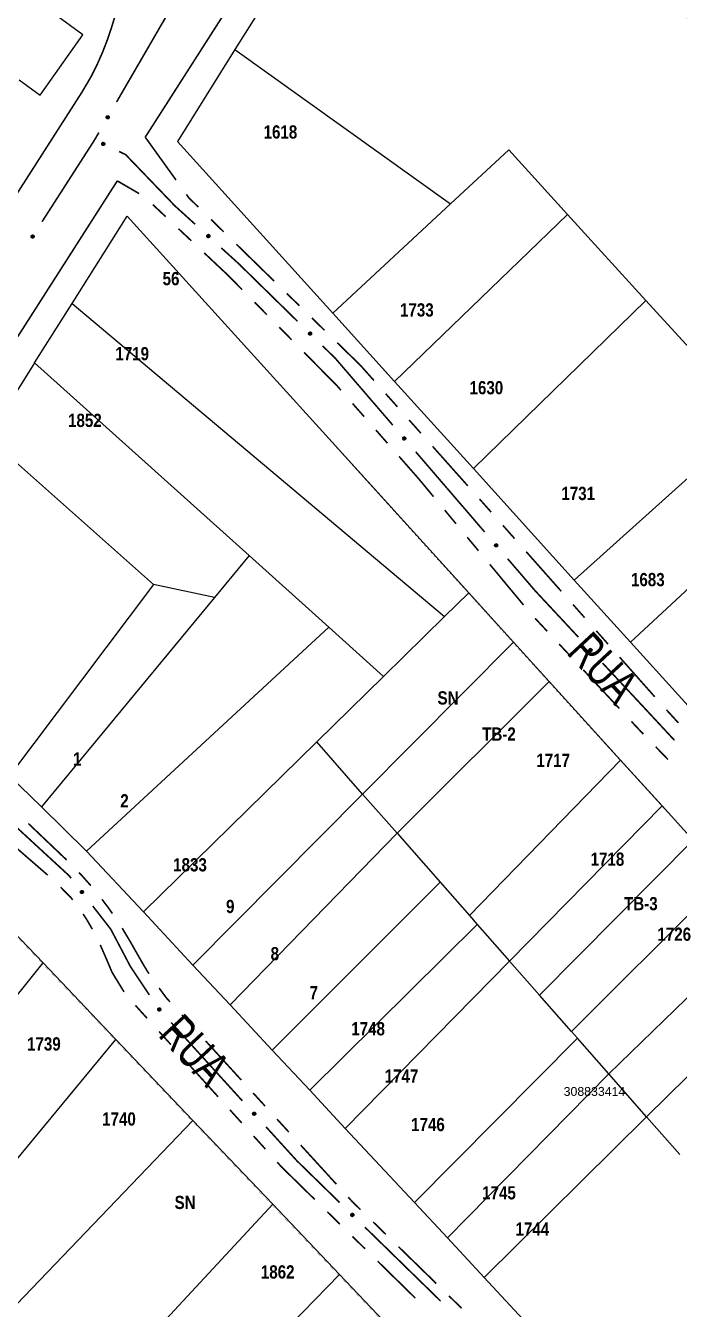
# Model space of a CAD drawing. Extents: x 201549 to 203722, y 4857623 to 4859778.
# Drawn here: x 202942.7 to 203016.9, y 4858592.6 to 4858738.3 of the extents above; entities that cross this region are included whole.
import ezdxf
from ezdxf.enums import TextEntityAlignment as Align

# ---------------------------------------------------------------- set-up
doc = ezdxf.new("R2010")
doc.units = 0
doc.header["$LTSCALE"] = 1.5
doc.header["$MEASUREMENT"] = 0
for name, color, linetype in [('CD-MALHA-LOTES', 40, 'CONTINUOUS'), ('CD_TXT_QUADRA', 1, 'CONTINUOUS'), ('RU-QUADRAS', 6, 'CONTINUOUS'), ('SV-EIXO-ROD-ESTR', 7, 'CONTINUOUS'), ('SV-EIXO-RUA-N-PAV', 6, 'CONTINUOUS'), ('SV-EST-MUNIC-PAV', 20, 'CONTINUOUS'), ('SV-RUA-NAO-PAV-S-GUIA-C-GUIA', 7, 'CONTINUOUS'), ('SV-TXT-RUA-N-PAV-S-GUIA-C-GUIA', 7, 'CONTINUOUS'), ('Th_NmrPort', 1, 'CONTINUOUS')]:
    doc.layers.add(name, color=color, linetype=linetype)
doc.styles.add('ARIAL', font='ARIAL.TTF')
doc.styles.add('MONOTXT', font='ARIAL.TTF', dxfattribs={"height": 0.2})
doc.styles.get("Standard").update_dxf_attribs({"font": 'swisscbo.ttf'})

msp = doc.modelspace()

# ---------------------------------------------------------------- linework, layer by layer
at = {"layer": 'CD-MALHA-LOTES', "linetype": 'Continuous'}
for p, q in [((202981.58, 4858759.8), (202966.46, 4858735.54)), ((202949.2, 4858737.21), (202944.61, 4858740.57)), ((202944.37, 4858730.36), (202949.2, 4858737.21)), ((202966.46, 4858735.54), (202959.95, 4858725.1)), ((202966.46, 4858735.54), (202990.92, 4858718.03)), ((202942, 4858732.1), (202944.37, 4858730.36)), ((202959.95, 4858725.1), (202977.56, 4858705.63)), ((202990.92, 4858718.03), (202997.54, 4858724.18)), ((202997.54, 4858724.18), (203004.22, 4858716.84)), ((202977.56, 4858705.63), (202990.92, 4858718.03)), ((202947.98, 4858706.72), (202954.23, 4858716.64)), ((202954.23, 4858716.64), (202993, 4858673.88)), ((202984.56, 4858697.89), (203004.22, 4858716.84)), ((203004.22, 4858716.84), (203013.11, 4858707.08)), ((202943.74, 4858699.98), (202947.98, 4858706.72)), ((202947.98, 4858706.72), (202990.26, 4858671.19)), ((202993.53, 4858687.98), (203013.11, 4858707.08)), ((203013.11, 4858707.08), (203021.56, 4858697.8)), ((202977.56, 4858705.63), (202984.56, 4858697.89)), ((202943.74, 4858699.98), (202938.42, 4858691.53)), ((202968.07, 4858678.11), (202943.74, 4858699.98)), ((202984.56, 4858697.89), (202993.53, 4858687.98)), ((203004.98, 4858675.32), (203025.33, 4858693.66)), ((202957.22, 4858674.82), (202938.42, 4858691.53)), ((202993.53, 4858687.98), (203004.98, 4858675.32)), ((203011.34, 4858668.29), (203031.47, 4858686.91)), ((202968.07, 4858678.11), (202964.14, 4858673.35)), ((202977.11, 4858669.98), (202968.07, 4858678.11)), ((202957.22, 4858674.82), (202940.88, 4858653.12)), ((202964.14, 4858673.35), (202957.22, 4858674.82)), ((203004.98, 4858675.32), (203011.34, 4858668.29)), ((202964.14, 4858673.35), (202944.51, 4858649.59)), ((202990.26, 4858671.19), (202993, 4858673.88)), ((202993, 4858673.88), (202998.07, 4858668.29)), ((202983.33, 4858664.39), (202990.26, 4858671.19)), ((202977.11, 4858669.98), (202949.63, 4858644.58)), ((202983.33, 4858664.39), (202977.11, 4858669.98)), ((202998.07, 4858668.29), (202980.96, 4858651.05)), ((203002.13, 4858663.82), (202998.07, 4858668.29)), ((203011.34, 4858668.29), (203018.6, 4858660.27)), ((202975.75, 4858656.96), (202983.33, 4858664.39)), ((203002.13, 4858663.82), (202984.88, 4858646.59)), ((203010.23, 4858654.89), (203002.13, 4858663.82)), ((202944.71, 4858631.88), (202919.55, 4858658.14)), ((202975.75, 4858656.96), (202956.08, 4858637.67)), ((202980.96, 4858651.05), (202975.75, 4858656.96)), ((202993.09, 4858637.25), (203010.23, 4858654.89)), ((203014.93, 4858649.7), (203010.23, 4858654.89)), ((202940.88, 4858653.12), (202944.51, 4858649.59)), ((202961.7, 4858631.63), (202980.96, 4858651.05)), ((202984.88, 4858646.59), (202980.96, 4858651.05)), ((202944.51, 4858649.59), (202949.63, 4858644.58)), ((202997.63, 4858632.08), (203014.93, 4858649.7)), ((203018.46, 4858645.81), (203014.93, 4858649.7)), ((202965.91, 4858627.11), (202984.88, 4858646.59)), ((202984.88, 4858646.59), (202989.75, 4858641.04)), ((203018.46, 4858645.81), (203001.02, 4858628.23)), ((202949.63, 4858644.58), (202956.08, 4858637.67)), ((202989.75, 4858641.04), (202970.69, 4858621.99)), ((202989.75, 4858641.04), (202993.09, 4858637.25)), ((203004.66, 4858624.09), (203022.24, 4858641.65)), ((202956.08, 4858637.67), (202961.7, 4858631.63)), ((202974.95, 4858617.42), (202993.97, 4858636.25)), ((202993.09, 4858637.25), (202993.97, 4858636.25)), ((202993.97, 4858636.25), (202997.63, 4858632.08)), ((203008.89, 4858619.28), (203026.77, 4858636.64)), ((202931.97, 4858616.04), (202944.71, 4858631.88)), ((202952.97, 4858623.19), (202944.71, 4858631.88)), ((202997.63, 4858632.08), (202978.99, 4858613.09)), ((203001.02, 4858628.23), (202997.63, 4858632.08)), ((203030.98, 4858632.01), (203013.18, 4858614.4)), ((202961.7, 4858631.63), (202965.91, 4858627.11)), ((203004.66, 4858624.09), (203001.02, 4858628.23)), ((202970.69, 4858621.99), (202965.91, 4858627.11)), ((202933.49, 4858599.67), (202952.97, 4858623.19)), ((202961.69, 4858614.01), (202952.97, 4858623.19)), ((203005.33, 4858623.33), (202986.83, 4858604.67)), ((203005.33, 4858623.33), (203004.66, 4858624.09)), ((203008.89, 4858619.28), (203005.33, 4858623.33)), ((202970.69, 4858621.99), (202974.95, 4858617.42)), ((203008.89, 4858619.28), (202990.58, 4858600.66)), ((203013.18, 4858614.4), (203008.89, 4858619.28)), ((202974.95, 4858617.42), (202978.99, 4858613.09)), ((203013.18, 4858614.4), (202994.76, 4858596.17)), ((203016.94, 4858610.12), (203013.18, 4858614.4)), ((202941.7, 4858593.13), (202961.69, 4858614.01)), ((202970.75, 4858604.48), (202961.69, 4858614.01)), ((202978.99, 4858613.09), (202986.83, 4858604.67)), ((202970.75, 4858604.48), (202949.55, 4858581.67)), ((202978.33, 4858596.5), (202970.75, 4858604.48)), ((202986.83, 4858604.67), (202990.58, 4858600.66)), ((202990.58, 4858600.66), (202994.76, 4858596.17)), ((202957.14, 4858574.84), (202978.33, 4858596.5)), ((202984.05, 4858590.49), (202978.33, 4858596.5)), ((202994.76, 4858596.17), (203014.68, 4858574.76))]:
    msp.add_line(p, q, dxfattribs=at)
at = {"layer": 'RU-QUADRAS', "linetype": 'Continuous'}
for points in [[(202791.77, 4858846.04, 0.01, 0.01, 0), (202826.56, 4858880.91, 0.01, 0.01, 0), (202868.5, 4858839.49, 0.01, 0.01, 0), (202950.96, 4858750.21, 0.01, 0.01, 0), (202944.61, 4858740.57, 0.01, 0.01, 0), (202949.2, 4858737.21, 0.01, 0.01, 0), (202944.37, 4858730.36, 0.01, 0.01, 0), (202942, 4858732.1, 0.01, 0.01, 0), (202929.25, 4858712.99, 0.01, 0.01, 0), (202931.6, 4858710.9, 0.01, 0.01, 0), (202925.06, 4858704.36, 0.01, 0.01, 0.0049778174), (202857.58, 4858775.72, 0.01, 0.01, 0), (202842.88, 4858792.25, 0.01, 0.01, 0)], [(202959.95, 4858725.1, 0.01, 0.01, 0), (202988.52, 4858770.94, 0.01, 0.01, 0), (203073.53, 4858678.25, 0.01, 0.01, 0), (203134.65, 4858609.78, 0.01, 0.01, 0), (203096.96, 4858576.87, 0.01, 0.01, 0), (203018.75, 4858660.1, 0.01, 0.01, 0)], [(202924.37, 4858669.22, 0.01, 0.01, 0), (202954.23, 4858716.64, 0.01, 0.01, 0.0030321427), (203089.63, 4858568.05, 0.01, 0.01, 0), (203052.83, 4858533.66, 0.01, 0.01, 0), (203022.51, 4858565.67, 0.01, 0.01, 0), (203014.68, 4858574.76, 0.01, 0.01, 0), (202949.5, 4858644.72, 0.01, 0.01, 0)], [(202879.06, 4858596.94, 0.01, 0.01, 0), (202893.31, 4858617.77, 0.01, 0.01, 0), (202891.15, 4858619.58, 0.01, 0.01, 0), (202900.69, 4858633.8, 0.01, 0.01, 0), (202901.8, 4858632.42, 0.01, 0.01, 0), (202919.55, 4858658.14, 0.01, 0.01, 0), (203012.21, 4858560.69, 0.01, 0.01, 0), (203068.04, 4858499.68, 0.01, 0.01, 0), (203053.26, 4858477.17, 0.01, 0.01, 0), (203035.64, 4858456.26, 0.01, 0.01, 0.0171463359), (203007.63, 4858485.08, 0.01, 0.01, -0.01187532), (202963.53, 4858527.76, 0.01, 0.01, 0), (202912.93, 4858572.49, 0.01, 0.01, 0)]]:
    msp.add_lwpolyline(points, format="xyseb", close=True, dxfattribs=at)
at = {"layer": 'SV-EIXO-ROD-ESTR', "const_width": 0.18}
for points in [[(202959.051892, 4858739.970929), (202953.033527, 4858729.589249)], [(202950.547844, 4858725.301445), (202944.579514, 4858716.009264)], [(202951.027405, 4858726.128689), (202950.547844, 4858725.301445)]]:
    msp.add_lwpolyline(points, dxfattribs=at)
at = {"layer": 'SV-EIXO-ROD-ESTR'}
for points in [[(202952.197761, 4858727.928064), (202952.211005, 4858727.880983), (202952.212759, 4858727.837811), (202952.203859, 4858727.801382), (202952.1876, 4858727.771241), (202952.167493, 4858727.74228), (202952.140779, 4858727.717553), (202952.105051, 4858727.696676), (202952.057915, 4858727.68306), (202952.013571, 4858727.68417), (202951.97739, 4858727.690985), (202951.944985, 4858727.706129), (202951.917177, 4858727.726133), (202951.89241, 4858727.754731), (202951.871607, 4858727.791145), (202951.859063, 4858727.838874), (202951.857633, 4858727.88121), (202951.867167, 4858727.91622), (202951.882599, 4858727.948701), (202951.90348, 4858727.978022), (202951.929843, 4858728.002144), (202951.966544, 4858728.023023), (202952.013816, 4858728.03478), (202952.056025, 4858728.036688), (202952.09116, 4858728.027648), (202952.122795, 4858728.011736), (202952.152089, 4858727.991922), (202952.178063, 4858727.966103), (202952.197761, 4858727.928064)], [(202943.668936, 4858714.387879), (202943.680021, 4858714.340243), (202943.679807, 4858714.297036), (202943.669256, 4858714.26105), (202943.651641, 4858714.231682), (202943.630235, 4858714.203667), (202943.602423, 4858714.180182), (202943.56578, 4858714.160955), (202943.518073, 4858714.149501), (202943.473826, 4858714.152629), (202943.437993, 4858714.161085), (202943.406311, 4858714.17769), (202943.379444, 4858714.19894), (202943.356006, 4858714.228637), (202943.336883, 4858714.265961), (202943.326526, 4858714.314211), (202943.327027, 4858714.356569), (202943.338146, 4858714.391108), (202943.355041, 4858714.422853), (202943.377237, 4858714.451192), (202943.404671, 4858714.474087), (202943.442285, 4858714.493273), (202943.490044, 4858714.502864), (202943.532296, 4858714.502848), (202943.566982, 4858714.492216), (202943.59786, 4858714.474879), (202943.62622, 4858714.453752), (202943.650991, 4858714.426776), (202943.668936, 4858714.387879)]]:
    msp.add_lwpolyline(points, close=True, dxfattribs=at)
for points in [[(202951.90348, 4858727.978022), (202951.857633, 4858727.88121)], [(202951.929843, 4858728.002144), (202951.859063, 4858727.838874)], [(202951.915035, 4858727.98601), (202951.861142, 4858727.865838)], [(202951.94749, 4858728.006626), (202951.868824, 4858727.821954)], [(202951.966544, 4858728.023023), (202951.871607, 4858727.791145)], [(202951.989578, 4858728.024812), (202951.883093, 4858727.775829)], [(202952.013816, 4858728.03478), (202951.89241, 4858727.754731)], [(202952.032965, 4858728.034359), (202951.906258, 4858727.74505)], [(202952.056025, 4858728.036688), (202951.917177, 4858727.726133)], [(202952.071186, 4858728.029551), (202951.932161, 4858727.718994)], [(202952.09116, 4858728.027648), (202951.944985, 4858727.706129)], [(202952.105301, 4858728.017661), (202951.959808, 4858727.701389)], [(202952.122795, 4858728.011736), (202951.97739, 4858727.690985)], [(202952.13649, 4858727.998003), (202951.999518, 4858727.690987)], [(202952.152089, 4858727.991922), (202952.013571, 4858727.68417)], [(202952.162581, 4858727.974992), (202952.038423, 4858727.687359)], [(202952.178063, 4858727.966103), (202952.057915, 4858727.68306)], [(202952.185935, 4858727.947258), (202952.081623, 4858727.693861)], [(202952.197761, 4858727.928064), (202952.105051, 4858727.696676)], [(202952.203933, 4858727.902125), (202952.126259, 4858727.713724)], [(202952.211005, 4858727.880983), (202952.140779, 4858727.717553)], [(202952.212111, 4858727.856377), (202952.157722, 4858727.73807)], [(202952.212759, 4858727.837811), (202952.167493, 4858727.74228)], [(202943.404671, 4858714.474087), (202943.326526, 4858714.314211)], [(202943.377237, 4858714.451192), (202943.327027, 4858714.356569)], [(202943.389143, 4858714.458645), (202943.329832, 4858714.341053)], [(202943.422504, 4858714.477761), (202943.335507, 4858714.296865)], [(202943.442285, 4858714.493273), (202943.336883, 4858714.265961)], [(202943.465376, 4858714.494011), (202943.347659, 4858714.250137)], [(202943.490044, 4858714.502864), (202943.356006, 4858714.228637)], [(202943.509154, 4858714.501571), (202943.369398, 4858714.218335)], [(202943.532296, 4858714.502848), (202943.379444, 4858714.19894)], [(202943.547116, 4858714.495027), (202943.394087, 4858714.191126)], [(202943.566982, 4858714.492216), (202943.406311, 4858714.17769)], [(202943.580654, 4858714.481595), (202943.420904, 4858714.17228)], [(202943.59786, 4858714.474879), (202943.437993, 4858714.161085)], [(202943.610915, 4858714.460537), (202943.460098, 4858714.160079)], [(202943.62622, 4858714.453752), (202943.473826, 4858714.152629)], [(202943.635931, 4858714.436361), (202943.498798, 4858714.154683)], [(202943.650991, 4858714.426776), (202943.518073, 4858714.149501)], [(202943.657996, 4858714.407592), (202943.542249, 4858714.15921)], [(202943.668936, 4858714.387879), (202943.56578, 4858714.160955)], [(202943.67392, 4858714.361686), (202943.587744, 4858714.177019)], [(202943.680021, 4858714.340243), (202943.602423, 4858714.180182)], [(202943.680005, 4858714.315612), (202943.620283, 4858714.199906)], [(202943.679807, 4858714.297036), (202943.630235, 4858714.203667)]]:
    msp.add_lwpolyline(points, dxfattribs=at)
at = {"layer": 'SV-EIXO-RUA-N-PAV'}
for points in [[(202951.601802, 4858724.675767), (202951.555922, 4858724.658824), (202951.513026, 4858724.653643), (202951.476005, 4858724.65962), (202951.444668, 4858724.673432), (202951.4142, 4858724.691173), (202951.387428, 4858724.715838), (202951.363778, 4858724.749794), (202951.346458, 4858724.795698), (202951.34404, 4858724.83999), (202951.347957, 4858724.876598), (202951.360478, 4858724.910104), (202951.378209, 4858724.939414), (202951.404748, 4858724.966376), (202951.439394, 4858724.990007), (202951.485974, 4858725.006305), (202951.528063, 4858725.011095), (202951.563719, 4858725.004374), (202951.597324, 4858724.991573), (202951.628213, 4858724.973088), (202951.654353, 4858724.948726), (202951.678083, 4858724.9138), (202951.69356, 4858724.867613), (202951.698817, 4858724.825689), (202951.692598, 4858724.789947), (202951.679251, 4858724.757146), (202951.661828, 4858724.726371), (202951.638156, 4858724.698427), (202951.601802, 4858724.675767)], [(202963.474918, 4858714.192934), (202963.426108, 4858714.18984), (202963.383525, 4858714.197162), (202963.349766, 4858714.213491), (202963.323697, 4858714.235699), (202963.299586, 4858714.261422), (202963.280999, 4858714.292721), (202963.268064, 4858714.332028), (202963.264616, 4858714.380969), (202963.274984, 4858714.424099), (202963.289222, 4858714.458052), (202963.310814, 4858714.486568), (202963.336196, 4858714.509572), (202963.369345, 4858714.527804), (202963.409307, 4858714.540524), (202963.458604, 4858714.542799), (202963.500301, 4858714.535335), (202963.53254, 4858714.518683), (202963.561071, 4858714.496795), (202963.585372, 4858714.470238), (202963.60344, 4858714.43941), (202963.616174, 4858714.399151), (202963.617775, 4858714.350465), (202963.610805, 4858714.308792), (202963.594611, 4858714.276328), (202963.572429, 4858714.248724), (202963.546922, 4858714.224227), (202963.516238, 4858714.204234), (202963.474918, 4858714.192934)], [(202975.020681, 4858703.125827), (202974.971788, 4858703.12463), (202974.929521, 4858703.133599), (202974.896422, 4858703.151227), (202974.871235, 4858703.17443), (202974.84814, 4858703.20107), (202974.830783, 4858703.233067), (202974.819383, 4858703.272846), (202974.817838, 4858703.321885), (202974.829872, 4858703.364579), (202974.845418, 4858703.397954), (202974.868101, 4858703.425611), (202974.894356, 4858703.447612), (202974.928188, 4858703.464543), (202974.968614, 4858703.475701), (202975.017962, 4858703.476062), (202975.059338, 4858703.466984), (202975.090906, 4858703.449094), (202975.118566, 4858703.426114), (202975.141817, 4858703.398633), (202975.158675, 4858703.367127), (202975.169836, 4858703.326405), (202975.169547, 4858703.277694), (202975.160964, 4858703.236322), (202975.143522, 4858703.204512), (202975.120284, 4858703.177789), (202975.093846, 4858703.154301), (202975.062409, 4858703.135514), (202975.020681, 4858703.125827)], [(202985.688538, 4858691.228204), (202985.63972, 4858691.231184), (202985.598373, 4858691.243727), (202985.566899, 4858691.264114), (202985.543783, 4858691.289382), (202985.523047, 4858691.317896), (202985.508483, 4858691.351257), (202985.500519, 4858691.391864), (202985.503165, 4858691.440856), (202985.518798, 4858691.482367), (202985.537134, 4858691.514294), (202985.562095, 4858691.539914), (202985.590132, 4858691.559595), (202985.625286, 4858691.573578), (202985.666516, 4858691.581246), (202985.715714, 4858691.577393), (202985.756166, 4858691.564818), (202985.786091, 4858691.544299), (202985.811689, 4858691.519043), (202985.832511, 4858691.489679), (202985.846619, 4858691.456849), (202985.854265, 4858691.415322), (202985.849819, 4858691.366814), (202985.837738, 4858691.326325), (202985.817644, 4858691.29612), (202985.792212, 4858691.271478), (202985.763865, 4858691.250331), (202985.73094, 4858691.234295), (202985.688538, 4858691.228204)], [(202996.116835, 4858679.09358), (202996.068019, 4858679.09658), (202996.026677, 4858679.109141), (202995.995212, 4858679.129542), (202995.972107, 4858679.15482), (202995.951382, 4858679.183343), (202995.936832, 4858679.216709), (202995.928887, 4858679.25732), (202995.931553, 4858679.306311), (202995.947203, 4858679.347815), (202995.965554, 4858679.379734), (202995.990525, 4858679.405344), (202996.018571, 4858679.425013), (202996.05373, 4858679.43898), (202996.094964, 4858679.446631), (202996.144161, 4858679.442758), (202996.184606, 4858679.430165), (202996.214523, 4858679.409633), (202996.240111, 4858679.384366), (202996.26092, 4858679.354993), (202996.275014, 4858679.322157), (202996.282642, 4858679.280628), (202996.278176, 4858679.232121), (202996.266077, 4858679.191638), (202996.245971, 4858679.16144), (202996.220527, 4858679.136809), (202996.192172, 4858679.115675), (202996.15924, 4858679.099652), (202996.116835, 4858679.09358)], [(203006.828582, 4858667.206651), (203006.779685, 4858667.207673), (203006.737868, 4858667.218551), (203006.705603, 4858667.237662), (203006.681494, 4858667.261984), (203006.659632, 4858667.289645), (203006.643744, 4858667.322395), (203006.634161, 4858667.362651), (203006.634843, 4858667.411709), (203006.648801, 4858667.453813), (203006.665844, 4858667.486449), (203006.689759, 4858667.513048), (203006.716986, 4858667.533835), (203006.751551, 4858667.549215), (203006.792441, 4858667.558527), (203006.841754, 4858667.556648), (203006.882677, 4858667.545703), (203006.9134, 4858667.526399), (203006.939989, 4858667.502188), (203006.96197, 4858667.473681), (203006.977381, 4858667.441442), (203006.986683, 4858667.400255), (203006.984184, 4858667.351608), (203006.973733, 4858667.310668), (203006.954866, 4858667.279682), (203006.93044, 4858667.254041), (203006.902963, 4858667.231777), (203006.870707, 4858667.214435), (203006.828582, 4858667.206651)], [(202949.100925, 4858640.098265), (202949.149537, 4858640.092887), (202949.190217, 4858640.078324), (202949.22065, 4858640.056413), (202949.242494, 4858640.030038), (202949.261802, 4858640.000538), (202949.274707, 4858639.966501), (202949.280662, 4858639.925551), (202949.27561, 4858639.876749), (202949.257953, 4858639.836057), (202949.238067, 4858639.805072), (202949.211876, 4858639.78071), (202949.182905, 4858639.762433), (202949.147106, 4858639.750198), (202949.105548, 4858639.744568), (202949.056599, 4858639.750836), (202949.016815, 4858639.765387), (202948.987935, 4858639.787353), (202948.963611, 4858639.813839), (202948.94426, 4858639.844192), (202948.931784, 4858639.877676), (202948.926191, 4858639.919529), (202948.933018, 4858639.96776), (202948.947078, 4858640.007605), (202948.968633, 4858640.036785), (202948.995247, 4858640.060146), (202949.0246, 4858640.079871), (202949.058275, 4858640.094268), (202949.100925, 4858640.098265)], [(202957.869922, 4858626.773727), (202957.918804, 4858626.772093), (202957.96048, 4858626.760693), (202957.992504, 4858626.74118), (202958.016307, 4858626.716558), (202958.037821, 4858626.688626), (202958.053298, 4858626.655679), (202958.062377, 4858626.615307), (202958.061082, 4858626.566261), (202958.046598, 4858626.524334), (202958.029147, 4858626.491915), (202958.004902, 4858626.465617), (202957.977418, 4858626.445172), (202957.942663, 4858626.430226), (202957.901659, 4858626.421426), (202957.852373, 4858626.423921), (202957.811591, 4858626.435377), (202957.781111, 4858626.455065), (202957.754827, 4858626.479606), (202957.733205, 4858626.508386), (202957.718198, 4858626.540815), (202957.709412, 4858626.582115), (202957.71252, 4858626.630728), (202957.723482, 4858626.671533), (202957.742735, 4858626.702281), (202957.76748, 4858626.727614), (202957.795233, 4858626.749533), (202957.827704, 4858626.76647), (202957.869922, 4858626.773727)], [(202968.632687, 4858614.934685), (202968.681568, 4858614.933051), (202968.723245, 4858614.921652), (202968.755269, 4858614.902139), (202968.779071, 4858614.877517), (202968.800586, 4858614.849585), (202968.816063, 4858614.816638), (202968.825141, 4858614.776265), (202968.823847, 4858614.72722), (202968.809363, 4858614.685293), (202968.791912, 4858614.652874), (202968.767667, 4858614.626576), (202968.740182, 4858614.60613), (202968.705427, 4858614.591185), (202968.664424, 4858614.582384), (202968.615138, 4858614.58488), (202968.574356, 4858614.596336), (202968.543876, 4858614.616023), (202968.517592, 4858614.640565), (202968.49597, 4858614.669345), (202968.480963, 4858614.701774), (202968.472177, 4858614.743074), (202968.475284, 4858614.791686), (202968.486246, 4858614.832492), (202968.5055, 4858614.86324), (202968.530244, 4858614.888573), (202968.557998, 4858614.910492), (202968.590469, 4858614.927429), (202968.632687, 4858614.934685)], [(202979.762413, 4858603.458913), (202979.811305, 4858603.460195), (202979.853587, 4858603.451299), (202979.886717, 4858603.433729), (202979.911944, 4858603.41057), (202979.935085, 4858603.38397), (202979.952498, 4858603.352004), (202979.963967, 4858603.312244), (202979.965597, 4858603.263208), (202979.953637, 4858603.220493), (202979.93815, 4858603.187091), (202979.915515, 4858603.159395), (202979.889298, 4858603.137348), (202979.855495, 4858603.120358), (202979.815089, 4858603.10913), (202979.765742, 4858603.108683), (202979.72435, 4858603.117689), (202979.692751, 4858603.135525), (202979.665051, 4858603.158456), (202979.641752, 4858603.185896), (202979.624839, 4858603.217373), (202979.613607, 4858603.258076), (202979.613812, 4858603.306788), (202979.622323, 4858603.348174), (202979.63971, 4858603.380015), (202979.662901, 4858603.406777), (202979.689298, 4858603.430311), (202979.720702, 4858603.449154), (202979.762413, 4858603.458913)]]:
    msp.add_lwpolyline(points, close=True, dxfattribs=at)
for points in [[(202951.69356, 4858724.867613), (202951.404748, 4858724.966376)], [(202951.681698, 4858724.890982), (202951.425038, 4858724.97734)], [(202951.678083, 4858724.9138), (202951.439394, 4858724.990007)], [(202951.660223, 4858724.931491), (202951.469883, 4858724.99523)], [(202951.654353, 4858724.948726), (202951.485974, 4858725.006305)], [(202951.637093, 4858724.962205), (202951.513018, 4858725.006375)], [(202951.628213, 4858724.973088), (202951.528063, 4858725.011095)], [(202951.661828, 4858724.726371), (202951.34404, 4858724.83999)], [(202951.638156, 4858724.698427), (202951.346458, 4858724.795698)], [(202951.679251, 4858724.757146), (202951.347957, 4858724.876598)], [(202951.645785, 4858724.714566), (202951.349195, 4858724.81547)], [(202951.66665, 4858724.742403), (202951.349718, 4858724.85454)], [(202951.683767, 4858724.775056), (202951.356931, 4858724.894951)], [(202951.619996, 4858724.689082), (202951.359109, 4858724.772924)], [(202951.692598, 4858724.789947), (202951.360478, 4858724.910104)], [(202951.601802, 4858724.675767), (202951.363778, 4858724.749794)], [(202951.692908, 4858724.810008), (202951.372283, 4858724.92391)], [(202951.698817, 4858724.825689), (202951.378209, 4858724.939414)], [(202951.576436, 4858724.667553), (202951.382457, 4858724.730007)], [(202951.555922, 4858724.658824), (202951.387428, 4858724.715838)], [(202951.694663, 4858724.84849), (202951.396198, 4858724.951802)], [(202951.531482, 4858724.655765), (202951.409227, 4858724.700579)], [(202951.513026, 4858724.653643), (202951.4142, 4858724.691173)], [(202963.516238, 4858714.204234), (202963.264616, 4858714.380969)], [(202963.474918, 4858714.192934), (202963.268064, 4858714.332028)], [(202963.496163, 4858714.200481), (202963.270215, 4858714.355526)], [(202963.52817, 4858714.217512), (202963.272901, 4858714.399129)], [(202963.546922, 4858714.224227), (202963.274984, 4858714.424099)], [(202963.448262, 4858714.192329), (202963.280294, 4858714.30772)], [(202963.426108, 4858714.18984), (202963.280999, 4858714.292721)], [(202963.556133, 4858714.238207), (202963.284591, 4858714.436413)], [(202963.572429, 4858714.248724), (202963.289222, 4858714.458052)], [(202963.401815, 4858714.193909), (202963.297515, 4858714.271858)], [(202963.383525, 4858714.197162), (202963.299586, 4858714.261422)], [(202963.581885, 4858714.264591), (202963.303076, 4858714.473065)], [(202963.594611, 4858714.276328), (202963.310814, 4858714.486568)], [(202963.600653, 4858714.295461), (202963.326078, 4858714.496415)], [(202963.610805, 4858714.308792), (202963.336196, 4858714.509572)], [(202963.613355, 4858714.331828), (202963.356979, 4858714.51629)], [(202963.617775, 4858714.350465), (202963.369345, 4858714.527804)], [(202963.613102, 4858714.376253), (202963.391925, 4858714.532499)], [(202963.616174, 4858714.399151), (202963.409307, 4858714.540524)], [(202963.604129, 4858714.421215), (202963.440015, 4858714.536796)], [(202963.60344, 4858714.43941), (202963.458604, 4858714.542799)], [(202963.590763, 4858714.457267), (202963.484535, 4858714.535121)], [(202963.585372, 4858714.470238), (202963.500301, 4858714.535335)], [(202975.062409, 4858703.135514), (202974.817838, 4858703.321885)], [(202975.020681, 4858703.125827), (202974.819383, 4858703.272846)], [(202975.042203, 4858703.132543), (202974.822445, 4858703.296243)], [(202975.074848, 4858703.148319), (202974.826821, 4858703.339709)], [(202975.093846, 4858703.154301), (202974.829872, 4858703.364579)], [(202974.994022, 4858703.126257), (202974.830661, 4858703.248082)], [(202974.971788, 4858703.12463), (202974.830783, 4858703.233067)], [(202975.103593, 4858703.167913), (202974.839951, 4858703.376511)], [(202975.120284, 4858703.177789), (202974.845418, 4858703.397954)], [(202974.947672, 4858703.129639), (202974.846476, 4858703.211578)], [(202974.929521, 4858703.133599), (202974.84814, 4858703.20107)], [(202975.130349, 4858703.193277), (202974.859844, 4858703.412418)], [(202975.143522, 4858703.204512), (202974.868101, 4858703.425611)], [(202975.150302, 4858703.223395), (202974.883735, 4858703.434858)], [(202975.160964, 4858703.236322), (202974.894356, 4858703.447612)], [(202975.164406, 4858703.259242), (202974.915385, 4858703.453517)], [(202975.169547, 4858703.277694), (202974.928188, 4858703.464543)], [(202975.165878, 4858703.303643), (202974.950934, 4858703.468358)], [(202975.169836, 4858703.326405), (202974.968614, 4858703.475701)], [(202975.158657, 4858703.34892), (202974.999155, 4858703.470784)], [(202975.158675, 4858703.367127), (202975.017962, 4858703.476062)], [(202975.146701, 4858703.385463), (202975.043576, 4858703.467383)], [(202975.141817, 4858703.398633), (202975.059338, 4858703.466984)], [(202985.744426, 4858691.245992), (202985.513636, 4858691.457849)], [(202985.763865, 4858691.250331), (202985.518798, 4858691.482367)], [(202985.774738, 4858691.263062), (202985.529858, 4858691.493396)], [(202985.792212, 4858691.271478), (202985.537134, 4858691.514294)], [(202985.803561, 4858691.28605), (202985.552742, 4858691.527475)], [(202985.817644, 4858691.29612), (202985.562095, 4858691.539914)], [(202985.826011, 4858691.314355), (202985.578461, 4858691.547794)], [(202985.837738, 4858691.326325), (202985.590132, 4858691.559595)], [(202985.843123, 4858691.348868), (202985.611588, 4858691.563684)], [(202985.849819, 4858691.366814), (202985.625286, 4858691.573578)], [(202985.848378, 4858691.392982), (202985.648274, 4858691.575437)], [(202985.854265, 4858691.415322), (202985.666516, 4858691.581246)], [(202985.845047, 4858691.438709), (202985.696526, 4858691.57374)], [(202985.846619, 4858691.456849), (202985.715714, 4858691.577393)], [(202985.836253, 4858691.47614), (202985.740494, 4858691.56656)], [(202985.832511, 4858691.489679), (202985.756166, 4858691.564818)], [(202985.688538, 4858691.228204), (202985.500519, 4858691.391864)], [(202985.73094, 4858691.234295), (202985.503165, 4858691.440856)], [(202985.710554, 4858691.233059), (202985.505566, 4858691.414915)], [(202985.63972, 4858691.231184), (202985.508483, 4858691.351257)], [(202985.662013, 4858691.230908), (202985.509642, 4858691.366228)], [(202985.616119, 4858691.238232), (202985.522285, 4858691.328508)], [(202985.598373, 4858691.243727), (202985.523047, 4858691.317896)], [(202996.116835, 4858679.09358), (202995.928887, 4858679.25732)], [(202996.15924, 4858679.099652), (202995.931553, 4858679.306311)], [(202996.138854, 4858679.098426), (202995.933943, 4858679.280368)], [(202996.068019, 4858679.09658), (202995.936832, 4858679.216709)], [(202996.090311, 4858679.096295), (202995.937999, 4858679.23168)], [(202996.172731, 4858679.111343), (202995.942031, 4858679.323299)], [(202996.192172, 4858679.115675), (202995.947203, 4858679.347815)], [(202996.044421, 4858679.103639), (202995.950625, 4858679.193955)], [(202996.026677, 4858679.109141), (202995.951382, 4858679.183343)], [(202996.203051, 4858679.128401), (202995.958268, 4858679.35884)], [(202996.220527, 4858679.136809), (202995.965554, 4858679.379734)], [(202996.231883, 4858679.151376), (202995.981167, 4858679.392908)], [(202996.245971, 4858679.16144), (202995.990525, 4858679.405344)], [(202996.254345, 4858679.179672), (202996.006895, 4858679.413216)], [(202996.266077, 4858679.191638), (202996.018571, 4858679.425013)], [(202996.271472, 4858679.214178), (202996.040028, 4858679.429093)], [(202996.278176, 4858679.232121), (202996.05373, 4858679.43898)], [(202996.276746, 4858679.25829), (202996.076719, 4858679.44083)], [(202996.282642, 4858679.280628), (202996.094964, 4858679.446631)], [(202996.273434, 4858679.304019), (202996.12497, 4858679.439113)], [(202996.275014, 4858679.322157), (202996.144161, 4858679.442758)], [(202996.264656, 4858679.341453), (202996.168936, 4858679.431914)], [(202996.26092, 4858679.354993), (202996.184606, 4858679.430165)], [(203006.828582, 4858667.206651), (203006.634161, 4858667.362651)], [(203006.870707, 4858667.214435), (203006.634843, 4858667.411709)], [(203006.850387, 4858667.212384), (203006.638281, 4858667.385885)], [(203006.779685, 4858667.207673), (203006.643744, 4858667.322395)], [(203006.80197, 4858667.20829), (203006.644304, 4858667.337401)], [(203006.883713, 4858667.226662), (203006.644625, 4858667.429108)], [(203006.902963, 4858667.231777), (203006.648801, 4858667.453813)], [(203006.75582, 4858667.213771), (203006.658446, 4858667.300217)], [(203006.913318, 4858667.244932), (203006.65941, 4858667.465276)], [(203006.737868, 4858667.218551), (203006.659632, 4858667.289645)], [(203006.93044, 4858667.254041), (203006.665844, 4858667.486449)], [(203006.941197, 4858667.269056), (203006.680912, 4858667.500244)], [(203006.954866, 4858667.279682), (203006.689759, 4858667.513048)], [(203006.962496, 4858667.298238), (203006.705797, 4858667.521576)], [(203006.973733, 4858667.310668), (203006.716986, 4858667.533835)], [(203006.978211, 4858667.333408), (203006.738261, 4858667.538781)], [(203006.984184, 4858667.351608), (203006.751551, 4858667.549215)], [(203006.981696, 4858667.377697), (203006.774446, 4858667.551993)], [(203006.986683, 4858667.400255), (203006.792441, 4858667.558527)], [(203006.976537, 4858667.423255), (203006.822727, 4858667.55223)], [(203006.977381, 4858667.441442), (203006.841754, 4858667.556648)], [(203006.966251, 4858667.460303), (203006.866948, 4858667.546816)], [(203006.96197, 4858667.473681), (203006.882677, 4858667.545703)], [(202948.926191, 4858639.919529), (202949.105548, 4858639.744568)], [(202948.931784, 4858639.877676), (202949.056599, 4858639.750836)], [(202948.933018, 4858639.96776), (202949.147106, 4858639.750198)], [(202948.93317, 4858639.941552), (202949.124054, 4858639.749472)], [(202948.934247, 4858639.895716), (202949.075944, 4858639.753541)], [(202948.94059, 4858639.985354), (202949.161273, 4858639.759405)], [(202948.941188, 4858639.857899), (202949.032382, 4858639.762875)], [(202948.94426, 4858639.844192), (202949.016815, 4858639.765387)], [(202948.947078, 4858640.007605), (202949.182905, 4858639.762433)], [(202948.959379, 4858640.018983), (202949.195142, 4858639.773646)], [(202948.968633, 4858640.036785), (202949.211876, 4858639.78071)], [(202948.983195, 4858640.04615), (202949.22183, 4858639.792675)], [(202948.995247, 4858640.060146), (202949.238067, 4858639.805072)], [(202949.013114, 4858640.067692), (202949.246363, 4858639.825586)], [(202949.0246, 4858640.079871), (202949.257953, 4858639.836057)], [(202949.04423, 4858640.083249), (202949.264315, 4858639.860292)], [(202949.058275, 4858640.094268), (202949.27561, 4858639.876749)], [(202949.078697, 4858640.094499), (202949.274487, 4858639.902777)], [(202949.100925, 4858640.098265), (202949.280662, 4858639.925551)], [(202949.127285, 4858640.09426), (202949.272812, 4858639.951605)], [(202949.149537, 4858640.092887), (202949.274707, 4858639.966501)], [(202949.172762, 4858640.084686), (202949.262041, 4858639.989902)], [(202949.190217, 4858640.078324), (202949.261802, 4858640.000538)], [(202957.709412, 4858626.582115), (202957.901659, 4858626.421426)], [(202957.71252, 4858626.630728), (202957.942663, 4858626.430226)], [(202957.714681, 4858626.604609), (202957.919734, 4858626.427734)], [(202957.718198, 4858626.540815), (202957.852373, 4858626.423921)], [(202957.718719, 4858626.648851), (202957.956082, 4858626.440493)], [(202957.71927, 4858626.558991), (202957.871454, 4858626.428101)], [(202957.723482, 4858626.671533), (202957.977418, 4858626.445172)], [(202957.729091, 4858626.521817), (202957.827304, 4858626.434068)], [(202957.733205, 4858626.508386), (202957.811591, 4858626.435377)], [(202957.734874, 4858626.683822), (202957.988759, 4858626.45729)], [(202957.742735, 4858626.702281), (202958.004902, 4858626.465617)], [(202957.756536, 4858626.712735), (202958.013909, 4858626.478309)], [(202957.76748, 4858626.727614), (202958.029147, 4858626.491915)], [(202957.784715, 4858626.736508), (202958.035846, 4858626.513005)], [(202957.795233, 4858626.749533), (202958.046598, 4858626.524334)], [(202957.814546, 4858626.754407), (202958.051083, 4858626.548986)], [(202957.827704, 4858626.76647), (202958.061082, 4858626.566261)], [(202957.848048, 4858626.768267), (202958.057967, 4858626.592126)], [(202957.869922, 4858626.773727), (202958.062377, 4858626.615307)], [(202957.896512, 4858626.771755), (202958.052551, 4858626.640682)], [(202957.918804, 4858626.772093), (202958.053298, 4858626.655679)], [(202957.94259, 4858626.765697), (202958.038875, 4858626.678039)], [(202957.96048, 4858626.760693), (202958.037821, 4858626.688626)], [(202968.472177, 4858614.743074), (202968.664424, 4858614.582384)], [(202968.475284, 4858614.791686), (202968.705427, 4858614.591185)], [(202968.477445, 4858614.765568), (202968.682499, 4858614.588693)], [(202968.480963, 4858614.701774), (202968.615138, 4858614.58488)], [(202968.481484, 4858614.80981), (202968.718847, 4858614.601452)], [(202968.482035, 4858614.719949), (202968.634219, 4858614.58906)], [(202968.486246, 4858614.832492), (202968.740182, 4858614.60613)], [(202968.491856, 4858614.682775), (202968.590069, 4858614.595026)], [(202968.49597, 4858614.669345), (202968.574356, 4858614.596336)], [(202968.497639, 4858614.844781), (202968.751523, 4858614.618249)], [(202968.5055, 4858614.86324), (202968.767667, 4858614.626576)], [(202968.519301, 4858614.873694), (202968.776673, 4858614.639268)], [(202968.530244, 4858614.888573), (202968.791912, 4858614.652874)], [(202968.547479, 4858614.897467), (202968.798611, 4858614.673964)], [(202968.557998, 4858614.910492), (202968.809363, 4858614.685293)], [(202968.57731, 4858614.915366), (202968.813847, 4858614.709945)], [(202968.590469, 4858614.927429), (202968.823847, 4858614.72722)], [(202968.610813, 4858614.929225), (202968.820731, 4858614.753085)], [(202968.632687, 4858614.934685), (202968.825141, 4858614.776265)], [(202968.659277, 4858614.932713), (202968.815316, 4858614.801641)], [(202968.681568, 4858614.933051), (202968.816063, 4858614.816638)], [(202968.705354, 4858614.926655), (202968.80164, 4858614.838998)], [(202968.723245, 4858614.921652), (202968.800586, 4858614.849585)], [(202979.613607, 4858603.258076), (202979.815089, 4858603.10913)], [(202979.613812, 4858603.306788), (202979.855495, 4858603.120358)], [(202979.617526, 4858603.280844), (202979.832756, 4858603.116504)], [(202979.618921, 4858603.325248), (202979.868279, 4858603.131406)], [(202979.622323, 4858603.348174), (202979.889298, 4858603.137348)], [(202979.624826, 4858603.235581), (202979.78454, 4858603.113993)], [(202979.624839, 4858603.217373), (202979.765742, 4858603.108683)], [(202979.632963, 4858603.36112), (202979.899897, 4858603.150121)], [(202979.636845, 4858603.199058), (202979.740113, 4858603.117318)], [(202979.63971, 4858603.380015), (202979.915515, 4858603.159395)], [(202979.641752, 4858603.185896), (202979.72435, 4858603.117689)], [(202979.652863, 4858603.391273), (202979.923749, 4858603.172602)], [(202979.662901, 4858603.406777), (202979.93815, 4858603.187091)], [(202979.679575, 4858603.416683), (202979.94358, 4858603.208543)], [(202979.689298, 4858603.430311), (202979.953637, 4858603.220493)], [(202979.708286, 4858603.436327), (202979.956645, 4858603.245368)], [(202979.720702, 4858603.449154), (202979.965597, 4858603.263208)], [(202979.740903, 4858603.452159), (202979.960946, 4858603.288842)], [(202979.762413, 4858603.458913), (202979.963967, 4858603.312244)], [(202979.789073, 4858603.458529), (202979.952646, 4858603.336988)], [(202979.811305, 4858603.460195), (202979.952498, 4858603.352004)], [(202979.83543, 4858603.455228), (202979.936768, 4858603.373465)], [(202979.853587, 4858603.451299), (202979.935085, 4858603.38397)]]:
    msp.add_lwpolyline(points, dxfattribs=at)
at = {"layer": 'SV-EIXO-RUA-N-PAV', "const_width": 0.18}
for points in [[(202954.063796, 4858723.621216), (202953.32416, 4858723.974679)], [(202954.188725, 4858723.491289), (202954.063796, 4858723.621216)], [(202959.677948, 4858717.782497), (202954.188725, 4858723.491289)], [(202959.737439, 4858717.728584), (202959.677948, 4858717.782497)], [(202961.9604, 4858715.714026), (202959.737439, 4858717.728584)], [(202966.864063, 4858711.270081), (202964.924348, 4858713.027948)], [(202967.13713, 4858711.002587), (202966.864063, 4858711.270081)], [(202973.566357, 4858704.704568), (202967.13713, 4858711.002587)], [(202977.867802, 4858700.490908), (202976.423791, 4858701.905449)], [(202978.505882, 4858699.748955), (202977.867802, 4858700.490908)], [(202984.374235, 4858692.925288), (202978.505882, 4858699.748955)], [(202987.524144, 4858689.262603), (202986.982392, 4858689.892547)], [(202987.634377, 4858689.134315), (202987.524144, 4858689.262603)], [(202994.803256, 4858680.791223), (202987.634377, 4858689.134315)], [(203000.548978, 4858674.104391), (202997.410121, 4858677.757372)], [(203000.674243, 4858673.970017), (203000.548978, 4858674.104391)], [(203005.447377, 4858668.849745), (203000.674243, 4858673.970017)], [(203012.900113, 4858660.854992), (203008.174883, 4858665.923875)], [(203012.947918, 4858660.80351), (203012.900113, 4858660.854992)], [(203016.350173, 4858657.139543), (203012.947918, 4858660.80351)], [(202939.13015, 4858649.626687), (202947.180552, 4858642.211843)], [(202947.180552, 4858642.211843), (202947.663662, 4858641.766873)], [(202947.663662, 4858641.766873), (202947.874363, 4858641.495972)], [(202950.330125, 4858638.338563), (202952.171947, 4858635.970507)], [(202952.171947, 4858635.970507), (202952.37955, 4858635.703589)], [(202952.37955, 4858635.703589), (202954.550791, 4858631.578231)], [(202954.550791, 4858631.578231), (202954.625211, 4858631.436833)], [(202954.625211, 4858631.436833), (202956.755378, 4858628.241582)], [(202959.230465, 4858625.113483), (202967.302539, 4858616.234202)], [(202969.99323, 4858613.274442), (202973.356594, 4858609.574742)], [(202973.356594, 4858609.574742), (202973.488763, 4858609.429355)], [(202973.488763, 4858609.429355), (202978.357184, 4858604.676849)], [(202981.21948, 4858601.882703), (202989.806371, 4858593.500262)]]:
    msp.add_lwpolyline(points, dxfattribs=at)
at = {"layer": 'SV-EST-MUNIC-PAV', "const_width": 0.18}
for points in [[(202956.289752, 4858725.60226), (202985.803635, 4858771.741044)], [(202954.389475, 4858746.353884), (202953.846975, 4858743.416962), (202953.526863, 4858741.944421), (202952.889619, 4858739.451686), (202952.452633, 4858738.003508), (202951.963336, 4858736.574295), (202951.416834, 4858735.169421), (202950.808237, 4858733.79426), (202950.132653, 4858732.454187), (202949.146162, 4858730.773318)], [(202949.146162, 4858730.773318), (202933.38927, 4858706.140575)], [(202921.330591, 4858670.896971), (202953.117193, 4858720.642601)]]:
    msp.add_lwpolyline(points, dxfattribs=at)
at = {"layer": 'SV-RUA-NAO-PAV-S-GUIA-C-GUIA', "const_width": 0.18}
for points in [[(202956.289752, 4858725.60226), (202959.791516, 4858720.730131)], [(202953.872624, 4858720.202309), (202953.117193, 4858720.642601)], [(202955.600556, 4858719.195209), (202953.872624, 4858720.202309)], [(202960.958771, 4858719.106088), (202961.234921, 4858718.721871)], [(202958.607462, 4858716.579416), (202957.150279, 4858717.949313)], [(202961.234921, 4858718.721871), (202962.327256, 4858717.65508)], [(202963.758101, 4858716.257696), (202965.188945, 4858714.860312)], [(202961.521827, 4858713.839621), (202960.064644, 4858715.209518)], [(202966.61979, 4858713.462927), (202970.912325, 4858709.270774)], [(202965.574701, 4858710.029513), (202962.979009, 4858712.469724)], [(202965.881948, 4858709.718221), (202965.574701, 4858710.029513)], [(202967.28688, 4858708.294786), (202965.881948, 4858709.718221)], [(202972.34317, 4858707.87339), (202973.774015, 4858706.476006)], [(202970.096743, 4858705.447916), (202968.691811, 4858706.871351)], [(202975.204859, 4858705.078621), (202976.635704, 4858703.681237)], [(202972.906607, 4858702.601047), (202971.501675, 4858704.024482)], [(202978.066549, 4858702.283853), (202980.212816, 4858700.187776)], [(202978.023995, 4858697.416264), (202974.311539, 4858701.177612)], [(202980.212816, 4858700.187776), (202980.716495, 4858699.695876)], [(202980.716495, 4858699.695876), (202982.243517, 4858697.981325)], [(202978.495883, 4858696.878953), (202978.023995, 4858697.416264)], [(202983.573692, 4858696.487795), (202984.903868, 4858694.994265)], [(202981.135413, 4858693.873478), (202979.815648, 4858695.376215)], [(202986.234043, 4858693.500734), (202987.564219, 4858692.007204)], [(202983.774942, 4858690.868002), (202982.455178, 4858692.37074)], [(202988.894394, 4858690.513673), (202992.884921, 4858686.033082)], [(202987.266693, 4858686.892154), (202985.094707, 4858689.365264)], [(202987.719421, 4858686.347133), (202987.266693, 4858686.892154)], [(202988.997363, 4858684.808672), (202987.719421, 4858686.347133)], [(202994.215096, 4858684.539552), (202994.819588, 4858683.860825)], [(202991.553248, 4858681.731749), (202990.275306, 4858683.270211)], [(202994.819588, 4858683.860825), (202995.542965, 4858683.043972)], [(202996.868911, 4858681.546686), (202998.194858, 4858680.0494)], [(202994.109133, 4858678.654827), (202992.83119, 4858680.193288)], [(202999.520805, 4858678.552114), (203003.498644, 4858674.060256)], [(202999.220902, 4858672.500981), (202995.387075, 4858677.116365)], [(203004.824591, 4858672.562969), (203006.150537, 4858671.065683)], [(203001.895953, 4858669.529042), (203000.530828, 4858670.990697)], [(203007.476484, 4858669.568397), (203008.80243, 4858668.071111)], [(203004.626203, 4858666.605734), (203003.261078, 4858668.067388)], [(203010.086703, 4858660.759116), (203005.991328, 4858665.144079)], [(203010.128377, 4858666.573825), (203014.106217, 4858662.081967)], [(203015.442666, 4858660.594137), (203016.793117, 4858659.118914)], [(203012.232041, 4858658.462079), (203011.451828, 4858659.297462)], [(203012.827466, 4858657.845793), (203012.232041, 4858658.462079)], [(203015.606786, 4858654.969098), (203014.217126, 4858656.407446)], [(202943.027294, 4858647.698567), (202946.649517, 4858644.251903)], [(202945.221715, 4858641.846522), (202940.691228, 4858645.78031)], [(202946.649517, 4858644.251903), (202947.048126, 4858643.872614)], [(202947.048126, 4858643.872614), (202947.3688, 4858643.557234)], [(202948.772001, 4858642.132488), (202949.152939, 4858641.731794)], [(202947.856301, 4858639.293287), (202946.684203, 4858640.484731)], [(202949.152939, 4858641.731794), (202950.113249, 4858640.649213)], [(202948.058627, 4858639.034276), (202947.856301, 4858639.293287)], [(202951.375466, 4858639.098184), (202951.983548, 4858638.30431)], [(202951.983548, 4858638.30431), (202952.022844, 4858638.253009)], [(202952.022844, 4858638.253009), (202952.563357, 4858637.48961)], [(202949.620576, 4858636.855288), (202949.240761, 4858637.422642)], [(202949.779711, 4858636.580839), (202949.620576, 4858636.855288)], [(202950.281323, 4858635.715747), (202949.779711, 4858636.580839)], [(202953.673414, 4858635.826313), (202953.716228, 4858635.760604)], [(202953.716228, 4858635.760604), (202954.187505, 4858634.968646)], [(202954.187505, 4858634.968646), (202954.650581, 4858634.190468)], [(202951.928018, 4858632.22896), (202951.182115, 4858633.930919)], [(202954.650581, 4858634.190468), (202955.190541, 4858633.238477)], [(202955.190541, 4858633.238477), (202955.395869, 4858632.876468)], [(202951.982893, 4858632.098246), (202951.928018, 4858632.22896)], [(202952.518212, 4858630.823104), (202951.982893, 4858632.098246)], [(202955.395869, 4858632.876468), (202955.686546, 4858632.370161)], [(202955.686546, 4858632.370161), (202956.146432, 4858631.569124)], [(202952.839988, 4858630.296598), (202952.518212, 4858630.823104)], [(202953.882939, 4858628.590065), (202952.839988, 4858630.296598)], [(202956.146432, 4858631.569124), (202956.708189, 4858630.651013)], [(202957.867045, 4858629.022559), (202958.461989, 4858628.218792)], [(202958.461989, 4858628.218792), (202958.706908, 4858627.887908)], [(202958.706908, 4858627.887908), (202958.917188, 4858627.652604)], [(202958.917188, 4858627.652604), (202959.101064, 4858627.451138)], [(202956.512135, 4858625.583095), (202955.170695, 4858627.066517)], [(202960.449316, 4858625.973906), (202961.797568, 4858624.496673)], [(202959.195014, 4858622.616251), (202957.853574, 4858624.099673)], [(202963.14582, 4858623.019441), (202967.190577, 4858618.587743)], [(202964.560771, 4858616.682564), (202960.536453, 4858621.132829)], [(202968.538829, 4858617.11051), (202969.887081, 4858615.633278)], [(202967.24365, 4858613.71572), (202965.90221, 4858615.199142)], [(202971.235333, 4858614.156045), (202972.583585, 4858612.678812)], [(202969.926528, 4858610.748876), (202968.585089, 4858612.232298)], [(202973.931837, 4858611.20158), (202977.976594, 4858606.769882)], [(202971.749132, 4858608.733363), (202971.267968, 4858609.265454)], [(202971.950886, 4858608.535457), (202971.749132, 4858608.733363)], [(202975.520308, 4858605.034139), (202971.950886, 4858608.535457)], [(202979.324846, 4858605.292649), (202979.808977, 4858604.762204)], [(202979.808977, 4858604.762204), (202980.726567, 4858603.86714)], [(202978.375845, 4858602.233084), (202976.948077, 4858603.633612)], [(202982.158244, 4858602.470608), (202983.589921, 4858601.074076)], [(202981.231383, 4858599.43203), (202979.803614, 4858600.832557)], [(202985.021598, 4858599.677545), (202989.31663, 4858595.48795)], [(202986.942457, 4858593.829921), (202982.659151, 4858598.031502)], [(202990.748307, 4858594.091419), (202992.179984, 4858592.694887)]]:
    msp.add_lwpolyline(points, dxfattribs=at)

# ---------------------------------------------------------------- texts
at = {"layer": 'CD_TXT_QUADRA', "color": 7, "linetype": 'Continuous', "style": 'MONOTXT'}
msp.add_text('308833414', height=1, dxfattribs=at).set_placement((203003.77, 4858616.79))
at = {"layer": 'SV-TXT-RUA-N-PAV-S-GUIA-C-GUIA', "style": 'ARIAL', "width": 0.7}
for p in [(203004.007487, 4858667.018489), (202957.648696, 4858623.623915)]:
    msp.add_text('RUA', height=4, rotation=313, dxfattribs=at).set_placement(p)
at = {"layer": 'Th_NmrPort', "color": 1}
for s, p in [('1618', (202969.718554, 4858726.197271)), ('56', (202958.258554, 4858709.547271)), ('1733', (202985.198554, 4858705.997271)), ('1719', (202952.898554, 4858701.027271)), ('1630', (202993.088554, 4858697.167271)), ('1852', (202947.528554, 4858693.457271)), ('1731', (203003.508554, 4858685.167271)), ('1683', (203011.408554, 4858675.387271)), ('SN', (202989.458554, 4858661.957271)), ('TB-2', (202994.518554, 4858657.857271)), ('1', (202948.088554, 4858655.017271)), ('1717', (203000.668554, 4858654.877271)), ('2', (202953.458554, 4858650.277271)), ('1833', (202959.458554, 4858643.017271)), ('1718', (203006.828554, 4858643.657271)), ('9', (202965.458554, 4858638.287271)), ('TB-3', (203010.618554, 4858638.607271)), ('1726', (203014.408554, 4858635.137271)), ('8', (202970.518554, 4858632.927271)), ('7', (202974.938554, 4858628.507271)), ('1748', (202979.668554, 4858624.407271)), ('1739', (202942.878554, 4858622.687271)), ('1747', (202983.458554, 4858619.037271)), ('1740', (202951.398554, 4858614.167271)), ('1746', (202986.458554, 4858613.537271)), ('1745', (202994.518554, 4858605.787271)), ('SN', (202959.618554, 4858604.697271)), ('1744', (202998.308554, 4858601.677271)), ('1862', (202969.408554, 4858596.807271))]:
    msp.add_text(s, height=1.5, dxfattribs=at).set_placement(p, align=Align.MIDDLE_LEFT)

doc.saveas('drawing.dxf')
